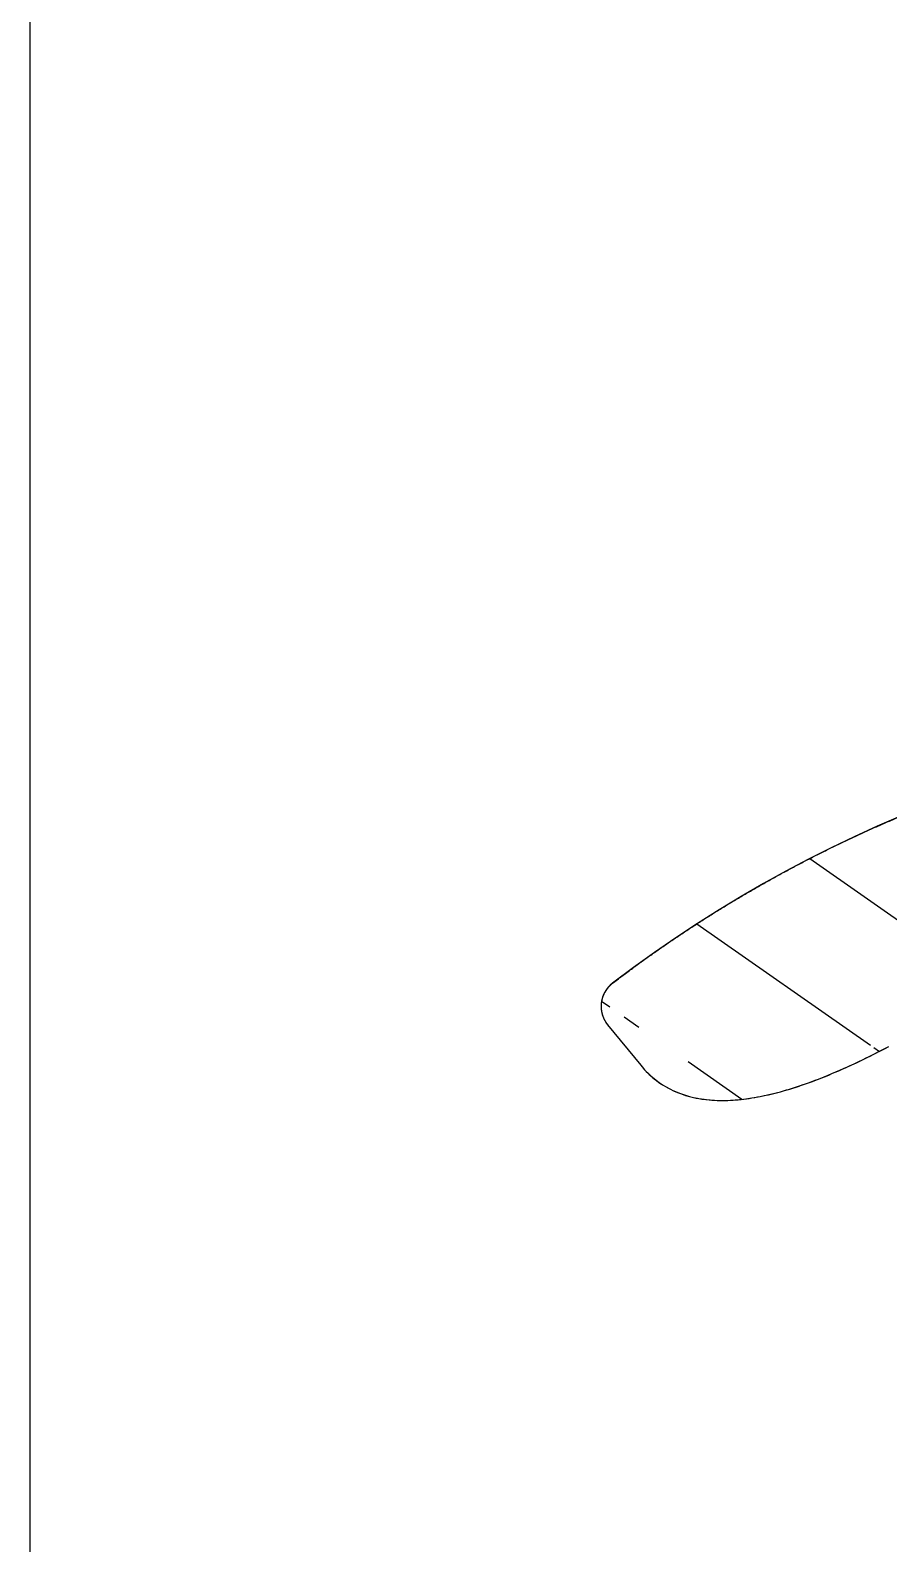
# Model space of a CAD drawing. Header units: millimetres. Extents: x 63 to 648, y -930 to -271.
# Drawn here: x 63.39 to 78.18, y -773.25 to -747.17 of the extents above; entities that cross this region are included whole.
import ezdxf

# ---------------------------------------------------------------- set-up
doc = ezdxf.new("R2010")
doc.units = ezdxf.units.MM
doc.header["$LTSCALE"] = 16.335
doc.layers.get('0').update_dxf_attribs({"linetype": 'CONTINUOUS'})

msp = doc.modelspace()

# ---------------------------------------------------------------- hatches: boundary and pattern name
at = {"linetype": 'Continuous'}
h = msp.add_hatch(dxfattribs=at)
h.set_pattern_fill('DEFAULT__5', color=2, scale=2.035091020899999, angle=325, style=0, pattern_type=0)
h.set_pattern_definition([(325, (139.363785591519, -1220.12750012733), (1.1672802554, 1.667048970099999), [])])
edge = h.paths.add_edge_path()
edge.add_line((105.587668082519, -756.6300487242299), (103.088315860219, -756.6300487242299))
edge.add_line((105.587668082519, -772.6300487242299), (105.587668082519, -756.6300487242299))
edge.add_line((105.587668082519, -772.6300487242299), (103.404483524819, -772.6300487242299))
edge.add_line((103.404483524819, -772.6300487242299), (103.305387403819, -767.6151844194297))
edge.add_spline(control_points=[(102.305720030019, -766.6349410510298), (102.882307134419, -766.6350203000297), (103.2939958652189, -767.0387096412301), (103.305387399719, -767.6151842098297)], knot_values=[0, 0, 0, 0, 1, 1, 1, 1], weights=[1, 0.8094038812999999, 0.8094038812999999, 1], degree=3, periodic=0)
edge.add_line((102.305719587719, -766.63494105093), (99.24475717931898, -766.6345216905299))
edge.add_spline(control_points=[(98.63256418691898, -766.4251239873298), (98.80941454901901, -766.5620964995301), (99.02106650291898, -766.6344910442298), (99.244757179319, -766.6345216905299)], knot_values=[0, 0, 0, 0, 1, 1, 1, 1], weights=[1, 0.9641504702, 0.9641504702, 1], degree=3, periodic=0)
edge.add_spline(control_points=[(78.178319289519, -764.67748008273), (84.94295577091899, -761.08202182613), (92.57593004321899, -761.7341955450297), (98.63256418691898, -766.4251239873298)], knot_values=[0, 0, 0, 0, 1, 1, 1, 1], weights=[1, 0.8932404839, 0.8932404839, 1], degree=3, periodic=0)
edge.add_spline(control_points=[(73.90662707681896, -764.9997829996299), (73.98773077811899, -765.09911211293), (74.16617850841898, -765.2743316933299), (74.498450171719, -765.4690869821299), (74.862216303619, -765.5772263559298), (75.22390198371899, -765.61405389133), (75.58470191001899, -765.6005729175299), (75.95990905411898, -765.54518009203), (76.35885771731898, -765.4492450518298), (76.79202414691899, -765.30986827443), (77.25661292571898, -765.12656596673), (77.731526639219, -764.9087829807298), (78.03058321681898, -764.75600271243), (78.17831917701899, -764.6774798710301)], knot_values=[0, 0, 0, 0, 0.0909090909, 0.1818181818, 0.2727272727, 0.3636363636, 0.4545454545000001, 0.5454545455, 0.6363636364000002, 0.7272727273, 0.8181818181999997, 0.9090909091, 1, 1, 1, 1], degree=3, periodic=0)
edge.add_line((73.33697767181899, -764.3021244957297), (73.90662657281898, -764.9997834111299))
edge.add_spline(control_points=[(73.420149902919, -763.5890144521298), (73.181965568719, -763.7715676733297), (73.14721342361898, -764.0696444151298), (73.337013281719, -764.3020954197298)], knot_values=[0, 0, 0, 0, 1, 1, 1, 1], weights=[1, 0.7974243625000002, 0.7974243625000002, 1], degree=3, periodic=0)
edge.add_spline(control_points=[(73.42017968231899, -763.58905330653), (81.32089908251899, -757.5336518030298), (91.27030989841899, -757.21983844133), (99.53693118471901, -762.7653074852299)], knot_values=[0, 0, 0, 0, 1, 1, 1, 1], weights=[1, 0.8749848604, 0.8749848604, 1], degree=3, periodic=0)
edge.add_spline(control_points=[(100.094020725819, -762.93485505233), (99.894141229019, -762.93485505233), (99.702921599119, -762.87665826233), (99.53693118471901, -762.7653074852299)], knot_values=[0, 0, 0, 0, 1, 1, 1, 1], weights=[1, 0.9711163743, 0.9711163743, 1], degree=3, periodic=0)
edge.add_line((100.094020725819, -762.93485505233), (102.192946155219, -762.93485505233))
edge.add_spline(control_points=[(103.192750979819, -761.9150987197299), (103.204506087319, -762.5099871234298), (102.787951257819, -762.93485471403), (102.192946723819, -762.93485505233)], knot_values=[0, 0, 0, 0, 1, 1, 1, 1], weights=[1, 0.8000581478, 0.8000581478, 1], degree=3, periodic=0)
edge.add_line((103.088315860219, -756.6300487242299), (103.1927509741189, -761.91509843013))

# ---------------------------------------------------------------- linework, layer by layer
at = {"color": 7, "linetype": 'Continuous'}
msp.add_line((73.33697767181899, -764.3021244957297), (73.90662657281898, -764.9997834111299), dxfattribs=at)
msp.add_line((73.33697767181899, -764.3021244957297), (73.90662657281898, -764.9997834111299), dxfattribs=at)
msp.add_lwpolyline([(63.39236075802091, -610.6265031251933), (593.3652900413744, -610.6265031251933), (593.3652900413744, -930.2283120503982), (63.39236075802091, -930.2283120503982)], close=True)
for centre, radius, start, end in [((87.05255456911897, -781.3757465052299), 22.41, 56.14524187889948, 127.4678810824021), ((73.72430886471898, -763.9858625568298), 0.5000010922, 127.4678810824021, 219.2321723135988)]:
    msp.add_arc(centre, radius, start, end, dxfattribs=at)
for points, knots in [([(73.42017968231899, -763.58905330653), (73.44720335209837, -763.5683413735622), (73.50138461272213, -763.527010536284), (73.58299753621348, -763.4653409727747), (73.66500985550636, -763.4039561207514), (73.74742044692672, -763.3428593510037), (73.8302281810223, -763.2820540122127), (73.91343188724625, -763.2215434584265), (73.99703036241108, -763.1613310401583), (74.08102236891962, -763.1014201067738), (74.16540663479768, -763.0418140054201), (74.25018185377314, -762.9825160805404), (74.33534668494885, -762.923529673703), (74.42089975305612, -762.8648581231224), (74.50683964793296, -762.8065047630184), (74.59316492481048, -762.7484729234302), (74.6798741041855, -762.6907659299998), (74.76696567145218, -762.6333871028336), (74.8544380775597, -762.576339757317), (74.94228973787068, -762.5196272018206), (75.03051903338411, -762.4632527394821), (75.11912430965846, -762.4072196659604), (75.20810387739607, -762.3515312701358), (75.29745601199429, -762.2961908327738), (75.38717895399675, -762.2412016271328), (75.47727090855945, -762.1865669174325), (75.56773004601335, -762.1322899594566), (75.65855450128349, -762.0783739991778), (75.74974237424578, -762.0248222728142), (75.8412917298352, -761.9716380067131), (75.93320059760904, -761.918824415842), (76.0254669722855, -761.8663847045106), (76.11808881349648, -761.8143220652865), (76.21106404579649, -761.7626396785628), (76.30439055875576, -761.711340712202), (76.39806620714806, -761.6604283212602), (76.49208881096501, -761.6099056474966), (76.5864561551014, -761.559775818125), (76.68116599015919, -761.5100419469484), (76.77621603166484, -761.4607071321435), (76.87160396099686, -761.411774457455), (76.9673274247952, -761.3632469903141), (77.0633840354748, -761.3151277822943), (77.15977137107512, -761.2674198682222), (77.25648697563778, -761.2201262661378), (77.35352835900028, -761.1732499762693), (77.45089299734171, -761.1267939812122), (77.54857833269271, -761.0807612446079), (77.64658177389032, -761.0351547119517), (77.74490069595383, -760.9899773089111), (77.84353244075506, -760.9452319415411), (77.94247431687828, -760.9009214956938), (78.04172359992631, -760.857048836445), (78.14127753271293, -760.813616808031), (78.24113332538124, -760.7706282327756), (78.34128815561175, -760.7280859112497), (78.44173916875872, -760.6859926213269), (78.54248347828721, -760.6443511185385), (78.64351816551871, -760.6031641342103), (78.74484028046585, -760.5624343767897), (78.84644684146141, -760.5221645298265), (78.9483348357949, -760.4823572527314), (79.05050121966322, -760.443015179397), (79.15294291871004, -760.4041409185946), (79.25565682808293, -760.3657370530416), (79.358639812767, -760.3278061391285), (79.46188870758651, -760.2903507061671), (79.56540031797223, -760.2533732566528), (79.6691714198814, -760.2168762654447), (79.7731987602149, -760.1808621794085), (79.87747905678947, -760.1453334162428), (79.98200899943474, -760.1102923663225), (80.08678524922684, -760.0757413890956), (80.19180443971194, -760.0416828156765), (80.29706317673102, -760.0081189465827), (80.40255803879651, -759.9750520516902), (80.50828557769063, -759.9424843706183), (80.61424231845697, -759.9104181115291), (80.72042475994392, -759.878855450967), (80.8268293750838, -759.8477985335205), (80.9334526113802, -759.8172494717295), (81.04029089106297, -759.7872103453087), (81.14734061146763, -759.757683200597), (81.25459814569801, -759.7286700511448), (81.36205984268517, -759.7001728763346), (81.46972202775056, -759.672193621757), (81.57758100289468, -759.6447341982723), (81.68563304726689, -759.6177964822954), (81.79387441753673, -759.5913823149714), (81.90230134823148, -759.565493501897), (82.0109100524034, -759.5401318134329), (82.11969672174365, -759.51529898338), (82.22865752707766, -759.490996709221), (82.3377886190677, -759.4672266525226), (82.44708612817271, -759.4439904367605), (82.55654616554654, -759.4212896491564), (82.6661648232076, -759.3991258390123), (82.7759381744554, -759.3775005177259), (82.88586227461887, -759.3564151588016), (82.9959331612608, -759.3358711977908), (83.10614685464051, -759.3158700307692), (83.21649935833653, -759.2964130157926), (83.32698665959293, -759.277501471731), (83.4376047297693, -759.2591366776511), (83.54834952497737, -759.2413198737603), (83.65921698643797, -759.2240522600277), (83.77020304098413, -759.2073349967043), (83.88130360156131, -759.1911692037456), (83.99251456772944, -759.1755559608166), (84.10383182616602, -759.160496306716), (84.21525125119975, -759.1459912403069), (84.32676870517484, -759.1320417182108), (84.43838003916146, -759.118648657351), (84.5500810932855, -759.1058129323482), (84.66186769734647, -759.0935353769181), (84.77373567131573, -759.0818167830149), (84.88568082584248, -759.0706579009657), (84.9976989627293, -759.0600594391376), (85.10978587551571, -759.0500220639846), (85.22193735000207, -759.0405464001731), (85.33414916469305, -759.0316330294646), (85.44641709152141, -759.023282492016), (85.55873689615537, -759.0154952852955), (85.67110433863127, -759.0082718642698), (85.78351517385612, -759.0016126414184), (85.89596515224699, -758.9955179867748), (86.00845002008786, -758.9899882270985), (86.1209655202415, -758.9850236472518), (86.23350739249477, -758.9806244885128), (86.34607137429822, -758.9767909499394), (86.4586532011835, -758.9735231873336), (86.57124860732387, -758.9708213138055), (86.68385332612768, -758.9686853997368), (86.79646309062896, -758.9671154722442), (86.90907363423372, -758.9661115157048), (87.02168069104924, -758.9656734718992), (87.13427999661177, -758.9658012395558), (87.24686728829477, -758.9664946742106), (87.35943830590315, -758.9677535892325), (87.4719887921757, -758.9695777548627), (87.58451449332183, -758.9719668986397), (87.69701115967453, -758.9749207058233), (87.80947454598187, -758.9784388185403), (87.92190041221544, -758.982520836875), (88.03428452383989, -758.9871663185265), (88.14662265258434, -758.9923747782543), (88.25891057673999, -758.9981456894823), (88.37114408188032, -759.0044784830908), (88.48331896133222, -759.0113725476554), (88.59543101660051, -759.0188272303375), (88.70747605797771, -759.026841836675), (88.81944990503801, -759.0354156299514), (88.93134838714622, -759.0445478326044), (89.04316734394233, -759.0542376256519), (89.15490262598423, -759.0644841487523), (89.26655009509332, -759.0752865006667), (89.37810562492768, -759.0866437396539), (89.48956510143871, -759.0985548828182), (89.60092442341958, -759.1110189074147), (89.712179502948, -759.1240347502642), (89.82332626601789, -759.1376013078007), (89.93436065277037, -759.1517174373454), (90.0452786182336, -759.1663819560185), (90.15607613258167, -759.1815936421485), (90.26674918185608, -759.1973512341012), (90.37729376806998, -759.2136534326233), (90.48770591015156, -759.2304988984405), (90.5979816439479, -759.2478862548415), (90.70811702298747, -759.265814086744), (90.81810811878003, -759.2842809410909), (90.92795102138462, -759.3032853273379), (91.03764183970611, -759.3228257175722), (91.14717670203365, -759.3429005468342), (91.25655175639034, -759.36350821389), (91.36576317117631, -759.3846470800382), (91.47480713524233, -759.406315471689), (91.58367985860619, -759.4285116784866), (91.69237757274121, -759.4512339550823), (91.80089653101743, -759.4744805206896), (91.90923300904008, -759.4982495599281), (92.01738330509993, -759.5225392224975), (92.12534374057427, -759.5473476241579), (92.23311066023236, -759.5726728469765), (92.34068043281856, -759.5985129390609), (92.44804945111535, -759.6248659156342), (92.55521413249355, -759.6517297593278), (92.66217091932057, -759.6791024199217), (92.76891627922497, -759.7069818152647), (92.87544670542327, -759.7353658315893), (92.98175871710077, -759.7642523237881), (93.08784885985735, -759.7936391157345), (93.19371370584676, -759.8235240005577), (93.2993498541507, -759.8539047417136), (93.4047539311424, -759.884779072383), (93.50992259089688, -759.9161446962843), (93.61485251513187, -759.9479992888153), (93.71954041409427, -759.9803404957555), (93.8239830262474, -760.013165935558), (93.92817711891843, -760.0464731983424), (94.0321194883147, -760.0802598474176), (94.13580696027734, -760.1145234180727), (94.23923638985097, -760.149261420376), (94.34240466225634, -760.184471336974), (94.4453086924221, -760.2201506260991), (94.5479454260373, -760.2562967191978), (94.65031183891205, -760.292907024415), (94.75240493799878, -760.3299789241232), (94.85422176100431, -760.3675097776621), (94.95575937699682, -760.4054969201718), (95.05701488653774, -760.4439376637347), (95.1579854215831, -760.4828292982365), (95.25866814622172, -760.5221690906358), (95.35906025642046, -760.5619542863561), (95.45915898025659, -760.6021821095931), (95.55896157833378, -760.6428497632967), (95.65846534370947, -760.6839544301346), (95.75766760232526, -760.7254932723686), (95.85656571264909, -760.7674634333331), (95.95515706642192, -760.8098620364663), (96.0534390884961, -760.8526861867743), (96.15140923693075, -760.8959329710927), (96.24906500319582, -760.9395994583982), (96.34640391235068, -760.9836827000748), (96.44342352297119, -761.0281797308756), (96.54012142761718, -761.0730875686852), (96.63649525232242, -761.1184032158894), (96.73254265742273, -761.1641236586604), (96.82826133699108, -761.2102458686047), (96.92364901941814, -761.2567668022396), (97.01870346707535, -761.3036834020716), (97.11342247673508, -761.3509925965665), (97.2078038793863, -761.3986913009707), (97.30184554028745, -761.4467764178205), (97.39554535920043, -761.4952448369133), (97.488901270496, -761.5440934357588), (97.58191124253173, -761.5933190811209), (97.67457327852412, -761.6429186279422), (97.76688541627354, -761.6928889204173), (97.8588457278235, -761.7432267929516), (97.9504523199461, -761.7939290697897), (98.04170333393778, -761.8449925657098), (98.13259694551991, -761.8964140868708), (98.22313136506787, -761.9481904305687), (98.31330483742174, -762.000318386184), (98.40311564192326, -762.0527947353733), (98.4925620923206, -762.105616252597), (98.58164253697979, -762.1587797052084), (98.67035535838266, -762.2122818545542), (98.7586989735992, -762.2661194557115), (98.84667183375666, -762.3202892584461), (98.93427242450052, -762.3747880069911), (99.021499265449, -762.4296124411745), (99.10835091018141, -762.484759296467), (99.19482594720108, -762.5402253042348), (99.28092299647774, -762.5960071915938), (99.36664071997798, -762.6521016873398), (99.45197778394282, -762.7085054980365), (99.508655981867, -762.7463397284292), (99.53693118471901, -762.7653074852299)], [0, 0, 0, 0, 0.1021438498413641, 0.2044364979949241, 0.3068772018064783, 0.4094652105040625, 0.512199764701625, 0.6150800966822034, 0.7181054308083838, 0.8212749824545946, 0.924587959432692, 1.02804356055118, 1.131640976911967, 1.235379390903176, 1.339257976935326, 1.443275901030368, 1.547432321020072, 1.651726386322339, 1.756157238435399, 1.86072401044787, 1.96542582742057, 2.070261806106194, 2.175231055259963, 2.280332675379252, 2.385565759093766, 2.490929390639391, 2.596422646464031, 2.702044595046565, 2.807794296518089, 2.913670803414774, 3.019673160163812, 3.125800403350654, 3.232051561627871, 3.338425655873873, 3.44492169911408, 3.551538696527253, 3.658275645726472, 3.765131536543937, 3.87210535118682, 3.979196064111676, 4.086402642310186, 4.193724045210128, 4.301159224780566, 4.40870712550222, 4.516366684335124, 4.624136831080168, 4.732016488068651, 4.840004570554896, 4.948099986226299, 5.056301636027864, 5.164608413477852, 5.273019205224459, 5.381532890704531, 5.490148342608902, 5.598864426519771, 5.707680001550388, 5.816593919576503, 5.925605025962998, 6.034712159515067, 6.143914152335437, 6.253209829894839, 6.362598011442959, 6.472077509507463, 6.581647130429548, 6.691305674448681, 6.801051935297947, 6.910884700775589, 7.020802752383591, 7.13080486602243, 7.240889811285766, 7.351056352012699, 7.461303246481336, 7.571629246981611, 7.682033100319997, 7.792513547692395, 7.903069324928828, 8.013699162396899, 8.124401785172855, 8.235175912960807, 8.346020260612644, 8.456933537698864, 8.567914448818758, 8.678961693724302, 8.790073967308185, 8.90124995983064, 9.01248835685915, 9.12378783930852, 9.235147083885684, 9.346564762613246, 9.458039543413353, 9.569570090015326, 9.681155062044297, 9.792793115115668, 9.904482900738728, 10.01622306696289, 10.12801225792936, 10.23984911393555, 10.35173227219112, 10.4636603659851, 10.57563202575588, 10.68764587830533, 10.79970054749849, 10.91179465416225, 11.02392681594043, 11.13609564793287, 11.2482997623829, 11.36053776885513, 11.47280827436042, 11.5851098835628, 11.69744119868678, 11.8098008198793, 11.92218734490835, 12.03459936982913, 12.14703548848973, 12.25949429306296, 12.37197437405545, 12.48447432029129, 12.59699271910367, 12.70952815640636, 12.82207921687524, 12.93464448396144, 13.04722254001884, 13.15981196671475, 13.2724113443997, 13.38501925287515, 13.49763427146991, 13.61025497882524, 13.72287995293771, 13.83550777196152, 13.94813701335496, 14.06076625466483, 14.17339407368729, 14.28601904783846, 14.39863975512878, 14.5112547737253, 14.62386268232186, 14.73646205991145, 14.84905148655283, 14.96162954274227, 15.07419480978283, 15.18674587025582, 15.29928130749675, 15.41179970635946, 15.52429965250157, 15.63677973355551, 15.7492385381928, 15.86167465683189, 15.97408668169232, 16.08647320677118, 16.19883282795427, 16.31116414309005, 16.42346575235092, 16.53573625786349, 16.6479742642813, 16.76017837866495, 16.87234721069697, 16.98447937248592, 17.09657347913766, 17.20862814830416, 17.32064200085748, 17.4326136605879, 17.54454175447434, 17.65642491263987, 17.76826176871605, 17.88005095961067, 17.99179112583915, 18.10348091150595, 18.21511896457461, 18.32670393654371, 18.43823448318456, 18.54970926399906, 18.66112694276671, 18.77248618730624, 18.88378566975185, 18.99502406681893, 19.10620005933148, 19.21731233294627, 19.32835957781144, 19.43934048891826, 19.55025376600542, 19.66109811369789, 19.77187224146135, 19.88257486420477, 19.99320470169702, 20.1037604789729, 20.21424092633834, 20.32464477971755, 20.43497078022471, 20.54521767461726, 20.65538421541063, 20.7654691605839, 20.87547127426132, 20.98538932590267, 21.09522209136804, 21.20496835221004, 21.31462689614592, 21.4241965171206, 21.53367601520303, 21.64306419674351, 21.75235987432838, 21.86156186712685, 21.97066900066355, 22.07968010714176, 22.18859402510616, 22.29740960008024, 22.40612568402925, 22.51474113596624, 22.62325482142626, 22.73166561314852, 22.8399723905815, 22.94817404034777, 23.05626945607515, 23.16425753853104, 23.27213719558654, 23.37990734229339, 23.48756690115258, 23.59511480182743, 23.70254998141056, 23.80987138436125, 23.91707796246523, 24.0241686754093, 24.13114249007249, 24.23799838084371, 24.34473533006886, 24.45135232753475, 24.55784837078912, 24.66422246495299, 24.770473623228, 24.87660086644504, 24.98260322323192, 25.08847973010237, 25.19422943163615, 25.29985138013123, 25.40534463597252, 25.51070826755824, 25.61594135124503, 25.72104297136145, 25.82601222046763, 25.93084819922732, 26.03555001616857, 26.1401167882278, 26.24454764032106, 26.34884170565694, 26.45299812554196, 26.55701604962652, 26.66089463570798, 26.76463304971267, 26.86823046607172, 26.97168606725185, 27.07499904417774, 27.17816859590433, 27.28119392993514, 27.38407426195579, 27.48680881609874, 27.5893968247207, 27.69183752865446, 27.7941301767832, 27.89627402657055, 27.89627402657055, 27.89627402657055, 27.89627402657055]), ([(73.420149902919, -763.5890144521298), (73.41866253616418, -763.5901544246346), (73.41569362309338, -763.5924565194877), (73.41126915639424, -763.5959678043313), (73.40686432353489, -763.5995455377436), (73.40248040404856, -763.6031898288265), (73.39811868272236, -763.6069007664128), (73.39378046004077, -763.610678408392), (73.38946704840525, -763.6145227832517), (73.38517977262077, -763.618433889414), (73.3809199684495, -763.6224116942038), (73.37668898216795, -763.6264561332969), (73.37248816967778, -763.6305671103205), (73.368318895608, -763.6347444958024), (73.36418253226138, -763.6389881268082), (73.36008045940078, -763.6432978068257), (73.35601406207638, -763.6476733041105), (73.3519847309943, -763.6521143525166), (73.34799386030721, -763.6566206498399), (73.34404284753562, -763.661191858258), (73.34013309203121, -763.6658276034859), (73.33626599358851, -763.6705274740975), (73.33244295215616, -763.675291022026), (73.32866536606483, -763.6801177615847), (73.32493463080064, -763.6850071692655), (73.3212521381658, -763.6899586836807), (73.31761927512682, -763.6949717055135), (73.31403742237472, -763.7000455971126), (73.31050795267986, -763.7051796821883), (73.30703223066075, -763.7103732464645), (73.3036116105287, -763.7156255370089), (73.3002474353876, -763.7209357626623), (73.29694103571539, -763.7263030938527), (73.29369372810392, -763.7317266629572), (73.29050681384177, -763.7372055643395), (73.28738157814107, -763.7427388548934), (73.28431928793192, -763.7483255537815), (73.28132119143582, -763.7539646433623), (73.27838851628064, -763.7596550692357), (73.27552246865199, -763.7653957408887), (73.27272423146678, -763.7711855319228), (73.26999496355612, -763.7770232809291), (73.26733579864359, -763.7829077921565), (73.26474784305256, -763.78883783556), (73.26223217568631, -763.7948121482731), (73.25978984653455, -763.8008294350198), (73.25742187417379, -763.8068883686254), (73.25512924720792, -763.8129875917016), (73.25291292065526, -763.819125716705), (73.25077381630811, -763.8253013274249), (73.24871282090594, -763.8315129796943), (73.24673078598401, -763.8377592027488), (73.2448285258184, -763.8440384999348), (73.24300681766215, -763.8503493503454), (73.24126639964852, -763.8566902094408), (73.23960797053203, -763.8630595106582), (73.23803218970906, -763.869455666668), (73.23653967429637, -763.8758770703181), (73.23513100105221, -763.8823220964249), (73.2338067034486, -763.8887891026509), (73.23256727234319, -763.8952764312392), (73.23141315547258, -763.9017824103493), (73.23034475616114, -763.9083053553856), (73.22936243318955, -763.9148435704099), (73.22846650110473, -763.921395349791), (73.22765722886675, -763.927958979518), (73.22693484040761, -763.9345327388337), (73.22629951361083, -763.9411149016235), (73.22575138080819, -763.9477037379661), (73.2252905291222, -763.9542975156802), (73.2249169984708, -763.9608945017521), (73.22463078448672, -763.9674929639438), (73.22443183609265, -763.9740911722802), (73.22432005668182, -763.9806874005134), (73.22429530505636, -763.9872799276718), (73.22435739393129, -763.9938670395082), (73.22450609203938, -764.0004470299193), (73.22474112318697, -764.0070182025497), (73.22506216796266, -764.0135788719888), (73.22546886257761, -764.0201273654454), (73.22596080129627, -764.0266620238872), (73.22653753551354, -764.0331812035568), (73.22719857519792, -764.0396832771914), (73.22794338932965, -764.0461666354184), (73.22877140689822, -764.0526296879142), (73.22968201727434, -764.059070864698), (73.23067457144067, -764.0654886172731), (73.23174838252258, -764.0718814197896), (73.23290272724927, -764.0782477701746), (73.23413684592137, -764.084586191204), (73.23544994507982, -764.09089523138), (73.23684119632273, -764.0971734661579), (73.23830973923728, -764.1034194986464), (73.23985468155269, -764.1096319605808), (73.2414751003115, -764.1158095132282), (73.24317004358713, -764.1219508480121), (73.24493853070362, -764.1280546874281), (73.24677955400261, -764.1341197856267), (73.248692080201, -764.1401449289511), (73.25067505088751, -764.1461289368146), (73.25272738469147, -764.1520706618759), (73.25484797736402, -764.1579689908801), (73.25703570390115, -764.1638228448642), (73.25928941966758, -764.1696311794767), (73.26160796122922, -764.17539298563), (73.26399014758113, -764.1811072895787), (73.26643478237098, -764.1867731529552), (73.26894065324835, -764.1923896735904), (73.27150653544646, -764.1979559847842), (73.2741311907076, -764.2034712562544), (73.27681337026786, -764.2089346935354), (73.27955181487695, -764.2143455384382), (73.28234525669598, -764.2197030687543), (73.28519242003424, -764.225006598284), (73.28809202287636, -764.2302554765982), (73.29104277768863, -764.2354490890222), (73.29404339246152, -764.240586856501), (73.29709257230978, -764.2456682350728), (73.3001890199927, -764.2506927158742), (73.30333143743934, -764.2556598246747), (73.30651852623232, -764.26056912176), (73.30974898935447, -764.2654202010797), (73.31302153098211, -764.270212690664), (73.31633485914429, -764.2749462510725), (73.31968768457608, -764.2796205762928), (73.32307872372793, -764.2842353920398), (73.32650669752128, -764.2887904555033), (73.3299703354846, -764.2932855574074), (73.33346836689033, -764.2977205098349), (73.33582805683288, -764.3006438553385), (73.337013281719, -764.3020954197298)], [0, 0, 0, 0, 0.005621936906022, 0.0112703346303214, 0.0169450174970361, 0.0226458012122213, 0.0283724934791323, 0.0341248928800616, 0.0399027898918375, 0.0457059659259215, 0.0515341937317003, 0.0573872377385153, 0.0632648528192436, 0.0691667856412731, 0.0750927736447088, 0.0810425454090381, 0.087015820759561, 0.0930123103690249, 0.0990317161386386, 0.1050737310900386, 0.1111380391158704, 0.1172243153957184, 0.1233322261348262, 0.1294614288254085, 0.1356115720576061, 0.1417822957744292, 0.1479732311165165, 0.1541840007522534, 0.1604142186708128, 0.1666634904324807, 0.1729314133468795, 0.1792175763777216, 0.1855215603186842, 0.191842937737398, 0.1981812736881075, 0.2045361252110797, 0.2109070415020411, 0.217293564578897, 0.2236952290940874, 0.2301115622769821, 0.2365420845598735, 0.2429863095427413, 0.2494437441563278, 0.2559138890381672, 0.2623962382029404, 0.2688902801765774, 0.2753954973195445, 0.2819113666045525, 0.2884373596060688, 0.294972942818691, 0.3015175779445647, 0.308070721995263, 0.3146318276847714, 0.3212003436181905, 0.327775714850578, 0.334357382405845, 0.3409447845722586, 0.3475373563834689, 0.3541345302484754, 0.3607357361885275, 0.3673404020347253, 0.3739479540121655, 0.3805578166901738, 0.3871694134984042, 0.3937821668072814, 0.4003954985194077, 0.4070088302424241, 0.4136215835232293, 0.4202331802992211, 0.4268430429892181, 0.4334505949355069, 0.4400552609086723, 0.4466564667623778, 0.4532536405973143, 0.4598462124624361, 0.4664336145751274, 0.4730152822384232, 0.479590653374985, 0.4861591693937435, 0.4927202750328857, 0.4992734190907157, 0.5058180542061537, 0.5123536374113903, 0.5188796303969136, 0.5253954997133484, 0.5319007168713485, 0.5383947588132649, 0.5448771080892277, 0.5513472527940361, 0.5578046874873688, 0.5642489124792837, 0.5706794348037981, 0.5770957680244131, 0.5834974324841267, 0.5898839555464062, 0.5962548718524329, 0.6026097233358322, 0.6089480592565254, 0.6152694367627878, 0.621573420642551, 0.6278595836342972, 0.6341275066200734, 0.6403767784161932, 0.6466069963314596, 0.6528177658933357, 0.6590087013200275, 0.6651794249473245, 0.67132956819719, 0.6774587709143008, 0.6835666816851733, 0.6896529579032405, 0.6957172659512142, 0.7017592808239435, 0.7077786866429245, 0.713775176315327, 0.719748451623445, 0.7256982234382466, 0.7316242114533215, 0.7375261442376406, 0.7434037593006803, 0.7492568032588247, 0.7550850312201453, 0.7608882071540486, 0.7666661041250205, 0.7724185035757499, 0.7781451957515076, 0.7838459795641373, 0.7895206624035668, 0.7951690601057592, 0.8007909970421879, 0.8007909970421879, 0.8007909970421879, 0.8007909970421879]), ([(73.90662707681896, -764.9997829996299), (73.98616785310244, -765.0971979715653), (74.16778822922151, -765.2758806541618), (74.49667392074873, -765.4678614731023), (74.85625990125111, -765.5761278487316), (75.22339069250452, -765.6143347505698), (75.59353146440196, -765.5999073355817), (75.97530887339478, -765.5422352067337), (76.37969505455783, -765.4433474070692), (76.81182705445477, -765.3026118707189), (77.26611764450097, -765.122262478283), (77.72594495697003, -764.9114084401514), (78.02933791092443, -764.7566646024969), (78.17831917701899, -764.6774798710301)], [0, 0, 0, 0, 0.377289950357236, 0.756108751067716, 1.130993080166688, 1.495118004791092, 1.858667562728204, 2.239447527049035, 2.651579464094388, 3.106198111958035, 3.601791711712021, 4.117102973497026, 4.623255869469758, 4.623255869469758, 4.623255869469758, 4.623255869469758]), ([(73.90662707681896, -764.9997829996299), (74.02807183495656, -765.148518506853), (74.32616588919645, -765.4073896185757), (74.88237136696458, -765.5981135482424), (75.46410992250637, -765.6208276096223), (76.22807267658936, -765.5069157032983), (77.1445241935783, -765.193873085442), (77.83822701454564, -764.8582415685596), (78.17831917701899, -764.6774798710301)], [0, 0, 0, 0, 0.5760553128755664, 1.152327927316704, 1.729406806114851, 2.306995564264121, 3.46151286547602, 4.616950978239419, 4.616950978239419, 4.616950978239419, 4.616950978239419])]:
    msp.add_open_spline(points, degree=3, knots=knots, dxfattribs=at)

doc.saveas('drawing.dxf')
